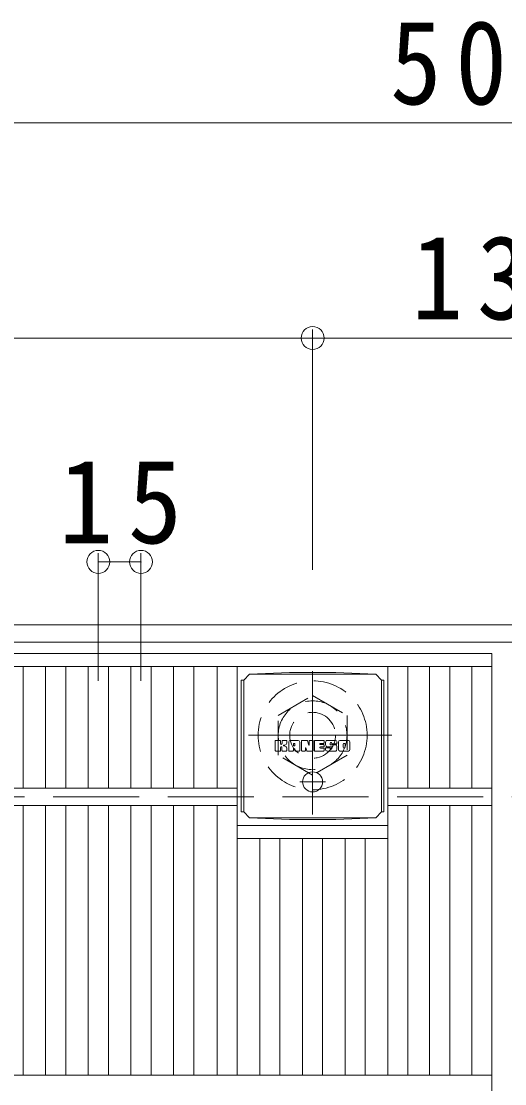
# Model space of a CAD drawing. Units: millimetres at full size, sheet at 1:10; some dimension numbers follow another scale. Extents: x -2136 to 2457, y -1943 to 1784.
# Drawn here: x -1573.6 to -1405, y 1413.1 to 1783.5 of the extents above; entities that cross this region are included whole.
import ezdxf

# ---------------------------------------------------------------- set-up
doc = ezdxf.new("R2010")
doc.units = ezdxf.units.MM
doc.header["$LTSCALE"] = 10
doc.header["$PDMODE"] = 32
doc.header["$PDSIZE"] = 8
for name, pattern in [('CHAIN1', [8, 5, -1, 1, -1]), ('DASHED1', [1.8, 1.2, -0.6]), ('DASHED3', [4, 3, -1])]:
    doc.linetypes.add(name, pattern=pattern)
for name, color, linetype, lineweight in [('C-1', 2, 'DASHED1', 9), ('C-2', 3, 'Continuous', 9), ('C-4', 7, 'Continuous', 9), ('C-9', 2, 'Continuous', 9), ('C-F', 7, 'Continuous', 9)]:
    doc.layers.add(name, color=color, linetype=linetype, lineweight=lineweight)
doc.styles.add('ＭＳ ゴシック', font='')
doc.styles.get('ＭＳ ゴシック').set_extended_font_data('MS Gothic')

msp = doc.modelspace()

# ---------------------------------------------------------------- linework, layer by layer
at = {"layer": 'C-1', "linetype": 'Continuous'}
for p, q in [((-952.51, 1573.08), (-1872.51, 1573.08)), ((-958.51, 1567.08), (-1866.51, 1567.08))]:
    msp.add_line(p, q, dxfattribs=at)
at = {"layer": 'C-1', "linetype": 'CHAIN1'}
for p, q in [((-1472.01, 1506.94), (-1472.01, 1562.21)), ((-1444.38, 1534.58), (-1502.15, 1534.58))]:
    msp.add_line(p, q, dxfattribs=at)
at = {"layer": 'C-1'}
for p, q in [((-1484.02, 1541.51), (-1472.01, 1548.43)), ((-1472.01, 1548.43), (-1460.02, 1541.51)), ((-1484.02, 1527.65), (-1484.02, 1541.51)), ((-1460.02, 1541.51), (-1460.02, 1527.65)), ((-1472.01, 1520.72), (-1484.02, 1527.65)), ((-1460.02, 1527.65), (-1472.01, 1520.72))]:
    msp.add_line(p, q, dxfattribs=at)
at = {"layer": 'C-1', "linetype": 'DASHED3'}
msp.add_line((-1012.51, 1513.08), (-1812.51, 1513.08), dxfattribs=at)
at = {"layer": 'C-1'}
for radius in [19, 12, 8]:
    msp.add_circle((-1472.01, 1534.58), radius, dxfattribs=at)
at = {"layer": 'C-2'}
for p, q in [((-1862.52, 1563.08), (-1409.51, 1563.08)), ((-1409.51, 663.08), (-1409.51, 1563.08)), ((-1862.52, 1558.58), (-1409.51, 1558.58)), ((-1573, 1516.08), (-1573, 1558.58)), ((-1565.12, 1516.08), (-1565.12, 1558.58)), ((-1558.12, 1516.08), (-1558.12, 1558.58)), ((-1550.24, 1516.08), (-1550.24, 1558.58)), ((-1543.24, 1516.08), (-1543.24, 1558.58)), ((-1535.36, 1516.08), (-1535.36, 1558.58)), ((-1528.36, 1516.08), (-1528.36, 1558.58)), ((-1520.48, 1516.08), (-1520.48, 1558.58)), ((-1513.48, 1516.08), (-1513.48, 1558.58)), ((-1505.27, 1516.08), (-1505.27, 1558.58)), ((-1498.27, 1416.08), (-1498.27, 1558.58)), ((-1445.76, 1416.08), (-1445.76, 1558.58)), ((-1438.76, 1516.08), (-1438.76, 1558.58)), ((-1431.21, 1516.08), (-1431.21, 1558.58)), ((-1424.21, 1516.08), (-1424.21, 1558.58)), ((-1416.51, 1516.08), (-1416.51, 1558.58)), ((-1773.76, 1516.08), (-1498.27, 1516.08)), ((-1445.76, 1516.08), (-1409.51, 1516.08)), ((-1773.76, 1510.08), (-1498.27, 1510.08)), ((-1573, 1416.08), (-1573, 1510.08)), ((-1565.12, 1416.08), (-1565.12, 1510.08)), ((-1558.12, 1416.08), (-1558.12, 1510.08)), ((-1550.24, 1416.08), (-1550.24, 1510.08)), ((-1543.24, 1416.08), (-1543.24, 1510.08)), ((-1535.36, 1416.08), (-1535.36, 1510.08)), ((-1528.36, 1416.08), (-1528.36, 1510.08)), ((-1520.48, 1416.08), (-1520.48, 1510.08)), ((-1513.48, 1416.08), (-1513.48, 1510.08)), ((-1505.27, 1416.08), (-1505.27, 1510.08)), ((-1445.76, 1510.08), (-1409.51, 1510.08)), ((-1438.76, 1416.08), (-1438.76, 1510.08)), ((-1431.21, 1416.08), (-1431.21, 1510.08)), ((-1424.21, 1416.08), (-1424.21, 1510.08)), ((-1416.51, 1416.08), (-1416.51, 1510.08)), ((-1498.27, 1503.08), (-1445.76, 1503.08)), ((-1498.27, 1498.58), (-1445.76, 1498.58)), ((-1490.39, 1416.08), (-1490.39, 1498.58)), ((-1483.39, 1416.08), (-1483.39, 1498.58)), ((-1475.51, 1416.08), (-1475.51, 1498.58)), ((-1468.51, 1416.08), (-1468.51, 1498.58)), ((-1460.64, 1416.08), (-1460.64, 1498.58)), ((-1453.64, 1416.08), (-1453.64, 1498.58)), ((-1862.52, 1416.08), (-1409.51, 1416.08))]:
    msp.add_line(p, q, dxfattribs=at)
at = {"layer": 'C-4'}
for p, q in [((-1662.51, 1748.08), (-1162.51, 1748.08)), ((-1472.01, 1676.08), (-1472.01, 1592.21)), ((-1800.01, 1673.08), (-1472.01, 1673.08)), ((-1472.01, 1673.08), (-1338.01, 1673.08)), ((-1546.74, 1598.04), (-1546.74, 1553.59)), ((-1531.86, 1598.04), (-1531.86, 1553.59)), ((-1546.74, 1595.04), (-1531.86, 1595.04))]:
    msp.add_line(p, q, dxfattribs=at)
for p in [(-1472.01, 1673.08), (-1546.74, 1595.04), (-1531.86, 1595.04)]:
    msp.add_point(p, dxfattribs=at)
at = {"layer": 'C-9'}
for p, q in [((-1480.12, 1556.46), (-1494.01, 1555.83)), ((-1480.12, 1556.46), (-1463.91, 1556.46)), ((-1463.91, 1556.46), (-1450.01, 1555.83)), ((-1496.9, 1553.83), (-1496.01, 1553.83)), ((-1496.9, 1553.83), (-1496.9, 1507.83)), ((-1496.01, 1553.83), (-1494.01, 1555.83)), ((-1496.01, 1507.83), (-1496.01, 1553.83)), ((-1494.01, 1555.83), (-1450.01, 1555.83)), ((-1448.01, 1553.83), (-1450.01, 1555.83)), ((-1447.13, 1553.83), (-1448.01, 1553.83)), ((-1448.01, 1507.83), (-1448.01, 1553.83)), ((-1447.13, 1553.83), (-1447.13, 1507.83)), ((-1496.9, 1507.83), (-1496.01, 1507.83)), ((-1496.01, 1507.83), (-1494.01, 1505.83)), ((-1448.01, 1507.83), (-1450.01, 1505.83)), ((-1447.13, 1507.83), (-1448.01, 1507.83)), ((-1480.12, 1505.19), (-1494.01, 1505.83)), ((-1494.01, 1505.83), (-1450.01, 1505.83)), ((-1480.12, 1505.19), (-1463.91, 1505.19)), ((-1463.91, 1505.19), (-1450.01, 1505.83))]:
    msp.add_line(p, q, dxfattribs=at)
at = {"layer": 'C-9', "linetype": 'CHAIN1'}
for p, q in [((-1472.01, 1522.02), (-1472.01, 1514.64)), ((-1467.52, 1518.33), (-1476.51, 1518.33))]:
    msp.add_line(p, q, dxfattribs=at)
at = {"layer": 'C-9'}
msp.add_circle((-1472.01, 1518.33), 3.5, dxfattribs=at)
at = {"layer": 'C-F'}
for p, q in [((-1485.03, 1529.24), (-1485.03, 1532.6)), ((-1483.34, 1532.75), (-1484.87, 1532.75)), ((-1483.19, 1532.6), (-1483.19, 1531.67)), ((-1483.19, 1529.24), (-1483.19, 1530.33)), ((-1482.69, 1529.24), (-1482.69, 1530.33)), ((-1482.68, 1532.6), (-1482.68, 1531.67)), ((-1481.18, 1532.75), (-1482.53, 1532.75)), ((-1481.02, 1532.6), (-1481.02, 1531.81)), ((-1481.02, 1529.24), (-1481.02, 1530.17)), ((-1480.36, 1529.24), (-1480.36, 1532.23)), ((-1477.04, 1532.75), (-1479.83, 1532.75)), ((-1478.69, 1530.96), (-1478.69, 1531.5)), ((-1478.23, 1530.91), (-1478.64, 1530.91)), ((-1478.18, 1530.96), (-1478.18, 1531.5)), ((-1476.52, 1529.24), (-1476.52, 1532.23)), ((-1475.84, 1532.6), (-1475.84, 1529.24)), ((-1475.69, 1532.75), (-1473.98, 1532.75)), ((-1474.53, 1529.24), (-1474.53, 1530.15)), ((-1474.04, 1529.2), (-1474.33, 1530.18)), ((-1473.83, 1532.64), (-1473.36, 1531.15)), ((-1473.19, 1532.6), (-1473.19, 1531.18)), ((-1473.04, 1532.75), (-1472.02, 1532.75)), ((-1471.86, 1532.6), (-1471.86, 1529.24)), ((-1471.35, 1529.24), (-1471.35, 1532.6)), ((-1471.19, 1532.75), (-1468.17, 1532.75)), ((-1468.17, 1530.52), (-1469.3, 1530.52)), ((-1468.19, 1530.09), (-1469.3, 1530.09)), ((-1468.17, 1531.76), (-1469.29, 1531.76)), ((-1468.17, 1531.32), (-1469.29, 1531.32)), ((-1468.02, 1531.92), (-1468.02, 1532.6)), ((-1468.02, 1530.67), (-1468.02, 1531.16)), ((-1467.51, 1530.1), (-1467.51, 1529.61)), ((-1467.35, 1530.25), (-1466, 1530.25)), ((-1464.03, 1532.75), (-1467.08, 1532.75)), ((-1465.5, 1530.58), (-1467.08, 1530.58)), ((-1465.85, 1531.41), (-1465.85, 1531.82)), ((-1465.84, 1530.1), (-1465.84, 1529.99)), ((-1465.7, 1531.25), (-1463.94, 1531.25)), ((-1465.34, 1531.73), (-1465.34, 1531.82)), ((-1465.34, 1530.43), (-1465.34, 1529.99)), ((-1465.18, 1531.57), (-1463.51, 1531.57)), ((-1463.51, 1532.23), (-1463.51, 1531.57)), ((-1463, 1529.61), (-1463, 1532.23)), ((-1459.53, 1532.75), (-1462.48, 1532.75)), ((-1461.32, 1530.41), (-1461.32, 1531.43)), ((-1460.68, 1530.41), (-1460.68, 1531.43)), ((-1459, 1532.23), (-1459, 1529.61)), ((-1484.87, 1529.09), (-1483.34, 1529.09)), ((-1482.53, 1529.09), (-1481.18, 1529.09)), ((-1478.85, 1529.09), (-1480.2, 1529.09)), ((-1478.69, 1529.24), (-1478.69, 1529.66)), ((-1478.18, 1529.24), (-1478.18, 1529.66)), ((-1478.03, 1529.09), (-1476.68, 1529.09)), ((-1474.69, 1529.09), (-1475.69, 1529.09)), ((-1472.02, 1529.09), (-1473.89, 1529.09)), ((-1471.19, 1529.09), (-1468.19, 1529.09)), ((-1468.03, 1529.24), (-1468.03, 1529.93)), ((-1463.94, 1529.09), (-1466.99, 1529.09)), ((-1459.53, 1529.09), (-1462.48, 1529.09))]:
    msp.add_line(p, q, dxfattribs=at)
for centre, radius, start, end in [((-1484.87, 1532.6), 0.157, 90, 180), ((-1483.34, 1532.6), 0.157, 0, 90), ((-1482.94, 1531.67), 0.251, 180, 0), ((-1482.94, 1530.33), 0.249, 0, 180), ((-1482.53, 1532.6), 0.157, 90, 180), ((-1482.1, 1531), 0.088, 97.3317, 266.5718), ((-1482.4, 1533.33), 2.27, 277.3317, 299.4207), ((-1482.2, 1529.27), 1.64, 53.7199, 86.5718), ((-1481.55, 1531.81), 0.524, 299.4207, 0), ((-1481.54, 1530.17), 0.524, 0, 53.7199), ((-1481.18, 1532.6), 0.157, 0, 90), ((-1479.83, 1532.23), 0.524, 90, 180), ((-1478.44, 1531.5), 0.255, 0, 180), ((-1478.64, 1530.96), 0.052, 180, 270), ((-1478.23, 1530.96), 0.052, 270, 0), ((-1477.04, 1532.23), 0.524, 0, 90), ((-1475.69, 1532.6), 0.157, 90, 180), ((-1474.43, 1530.15), 0.101, 16.4887, 180), ((-1473.98, 1532.6), 0.157, 17.7564, 90), ((-1473.28, 1531.18), 0.083, 197.7563, 0), ((-1473.04, 1532.6), 0.157, 90, 180), ((-1472.02, 1532.6), 0.157, 0, 90), ((-1471.19, 1532.6), 0.157, 90, 180), ((-1469.29, 1531.54), 0.22, 90, 270), ((-1469.3, 1530.3), 0.214, 90, 270), ((-1468.19, 1529.93), 0.157, 0, 90), ((-1468.17, 1532.6), 0.157, 0, 90), ((-1468.17, 1531.92), 0.157, 270, 0), ((-1468.17, 1531.16), 0.157, 0, 90), ((-1468.17, 1530.67), 0.157, 270, 0), ((-1465.14, 1531.67), 2.38, 157.1011, 202.8989), ((-1467.35, 1530.1), 0.157, 90, 180), ((-1467.08, 1532.49), 0.262, 90, 157.1011), ((-1467.08, 1530.85), 0.262, 202.8989, 270), ((-1466, 1530.1), 0.157, 0, 90), ((-1465.7, 1531.41), 0.157, 180, 270), ((-1465.59, 1531.82), 0.259, 0, 180), ((-1465.59, 1529.99), 0.25, 180, 0), ((-1465.5, 1530.43), 0.157, 0, 90), ((-1465.18, 1531.73), 0.157, 180, 270), ((-1464.03, 1532.23), 0.524, 0, 90), ((-1463.94, 1530.99), 0.262, 22.908, 90), ((-1465.88, 1530.17), 2.37, 337.092, 22.908), ((-1462.48, 1532.23), 0.524, 90, 180), ((-1461, 1531.43), 0.321, 0, 180), ((-1461, 1530.41), 0.321, 180, 0), ((-1459.53, 1532.23), 0.524, 0, 90), ((-1484.87, 1529.24), 0.157, 180, 270), ((-1483.34, 1529.24), 0.157, 270, 0), ((-1482.53, 1529.24), 0.157, 180, 270), ((-1481.18, 1529.24), 0.157, 270, 0), ((-1480.2, 1529.24), 0.157, 180, 270), ((-1478.85, 1529.24), 0.157, 270, 0), ((-1478.44, 1529.66), 0.255, 0, 180), ((-1478.03, 1529.24), 0.157, 180, 270), ((-1476.68, 1529.24), 0.157, 270, 0), ((-1475.69, 1529.24), 0.157, 180, 270), ((-1474.69, 1529.24), 0.157, 270, 0), ((-1473.89, 1529.24), 0.157, 196.4888, 270), ((-1472.02, 1529.24), 0.157, 270, 0), ((-1471.19, 1529.24), 0.157, 180, 270), ((-1468.19, 1529.24), 0.157, 270, 0), ((-1466.99, 1529.61), 0.524, 180, 270), ((-1463.94, 1529.35), 0.262, 270, 337.092), ((-1462.48, 1529.61), 0.524, 180, 270), ((-1459.53, 1529.61), 0.524, 270, 0)]:
    msp.add_arc(centre, radius, start, end, dxfattribs=at)

# ---------------------------------------------------------------- texts
at = {"layer": 'C-4', "color": 2, "char_height": 29.33, "attachment_point": 7, "style": 'ＭＳ ゴシック'}
for s, insert in [('\\T1.27;\\W0.9;500', (-1445.01, 1754.08)), ('\\T1.27;\\W0.9;134', (-1437.51, 1679.08)), ('\\T1.27;\\W0.95;15', (-1560.55, 1601.04))]:
    msp.add_mtext(s, dxfattribs=dict(at, insert=insert))

doc.saveas('drawing.dxf')
